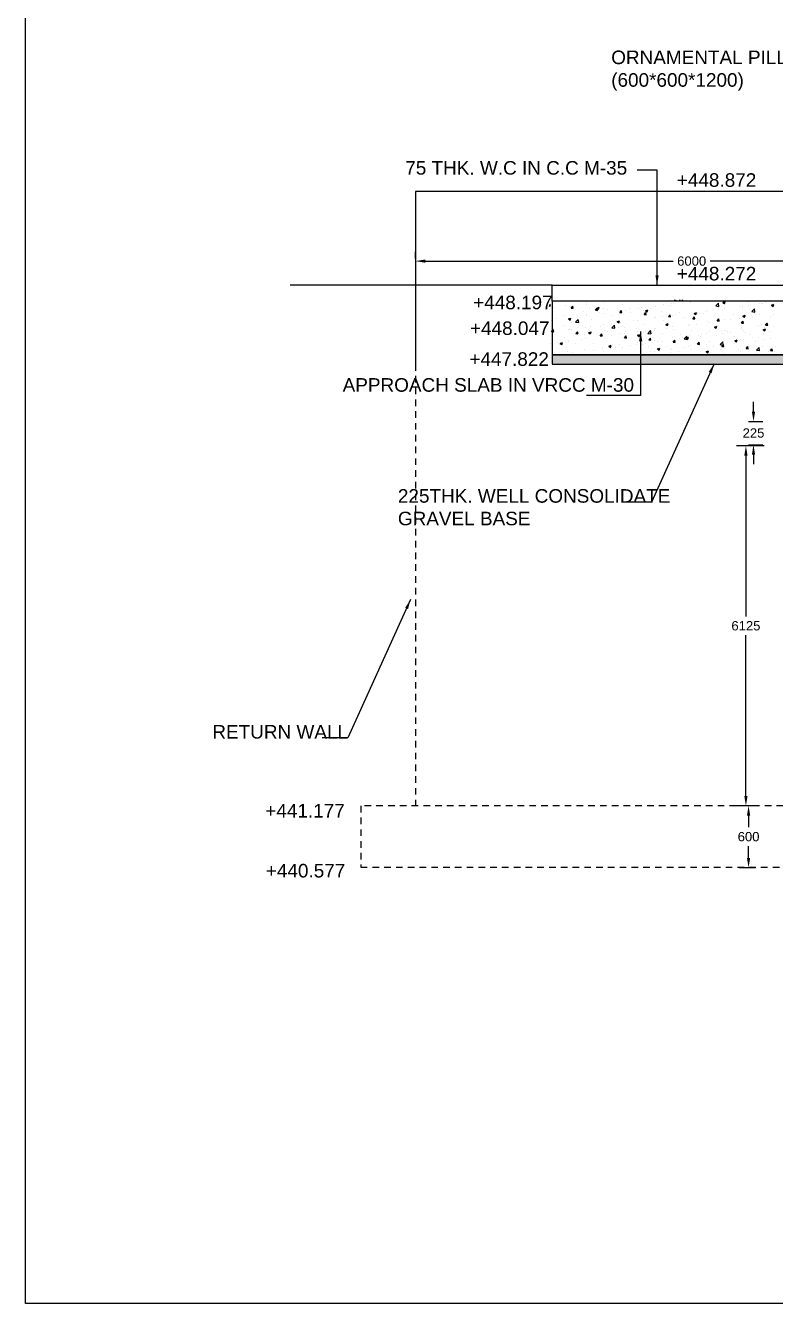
# Model space of a CAD drawing. Header units: metres. Extents: x 323 to 450, y 282 to 479.
# Drawn here: x 323.04 to 337.5, y 282.48 to 307.12 of the extents above; entities that cross this region are included whole.
import ezdxf

# ---------------------------------------------------------------- set-up
doc = ezdxf.new("R2010")
doc.units = ezdxf.units.M
doc.header["$MEASUREMENT"] = 0
doc.linetypes.add('HIDDEN', pattern=[9.525, 6.35, -3.175])
for name, color, linetype in [('DIMENSION', 255, 'Continuous'), ('DRAWING', 7, 'Continuous'), ('HATCH', 7, 'Continuous'), ('TEXT', 255, 'Continuous')]:
    doc.layers.add(name, color=color, linetype=linetype)
doc.styles.get("Standard").update_dxf_attribs({"font": 'arial.ttf'})
doc.dimstyles.get("Standard").update_dxf_attribs({"dimtxt": 0.18, "dimasz": 0.1875, "dimexe": 0.18, "dimexo": 0.0625, "dimgap": 0.09, "dimtad": 0, "dimtih": 1, "dimtoh": 1, "dimdec": 4, "dimzin": 0, "dimdsep": 46, "dimtxsty": 'Standard', "dimcen": 0.09, "dimadec": 0, "dimazin": 0, "dimtfac": 1, "dimtdec": 4, "dimtofl": 0, "dimtmove": 0, "dimatfit": 3, "dimfxl": 1, "dimtolj": 1, "dimtzin": 0, "dimarcsym": 0})

# ---------------------------------------------------------------- blocks, each defined once
blk = doc.blocks.new('*D85')
at = {"layer": 'Defpoints', "color": 0, "ltscale": 0.02, "transparency": 16777216}
for p in [(330.559, 302.577), (330.559, 302.566), (341.211, 302.566)]:
    blk.add_point(p, dxfattribs=at)
at = {"layer": 'DIMENSION', "color": 0, "lineweight": -2, "ltscale": 0.02, "transparency": 16777216}
for p, q in [((330.559, 302.629), (330.559, 302.757)), ((330.747, 302.577), (335.526, 302.577)), ((341.024, 302.577), (336.244, 302.577)), ((341.211, 302.629), (341.211, 302.757))]:
    blk.add_line(p, q, dxfattribs=at)
at = {"layer": 'DIMENSION', "color": 0, "ltscale": 0.02, "transparency": 16777216}
for points in [[(330.747, 302.608), (330.747, 302.546), (330.559, 302.577)], [(341.024, 302.608), (341.024, 302.546), (341.211, 302.577)]]:
    blk.add_solid(points, dxfattribs=at)
at = {"layer": 'DIMENSION', "color": 0, "ltscale": 0.02, "transparency": 16777216, "insert": (335.885, 302.577), "char_height": 0.18, "attachment_point": 5}
blk.add_mtext('\\A1;6000', dxfattribs=at)
blk = doc.blocks.new('*D78')
at = {"layer": 'Defpoints', "color": 0, "ltscale": 0.02, "transparency": 16777216}
for p in [(336.982, 292.076), (337.22, 292.076), (337.177, 290.883)]:
    blk.add_point(p, dxfattribs=at)
at = {"layer": 'DIMENSION', "color": 0, "lineweight": -2, "ltscale": 0.02, "transparency": 16777216}
for p, q in [((337.158, 292.076), (336.802, 292.076)), ((336.982, 291.889), (336.982, 291.662)), ((336.982, 291.071), (336.982, 291.298)), ((337.114, 290.883), (336.802, 290.883))]:
    blk.add_line(p, q, dxfattribs=at)
at = {"layer": 'DIMENSION', "color": 0, "ltscale": 0.02, "transparency": 16777216}
for points in [[(336.951, 291.889), (337.013, 291.889), (336.982, 292.076)], [(336.951, 291.071), (337.013, 291.071), (336.982, 290.883)]]:
    blk.add_solid(points, dxfattribs=at)
at = {"layer": 'DIMENSION', "color": 0, "ltscale": 0.02, "transparency": 16777216, "insert": (336.982, 291.48), "char_height": 0.18, "attachment_point": 5}
blk.add_mtext('\\A1;600', dxfattribs=at)
blk = doc.blocks.new('*D79')
at = {"layer": 'Defpoints', "color": 0, "ltscale": 0.02, "transparency": 16777216}
for p in [(336.931, 299.015), (337.346, 299.015), (336.982, 292.076)]:
    blk.add_point(p, dxfattribs=at)
at = {"layer": 'DIMENSION', "color": 0, "lineweight": -2, "ltscale": 0.02, "transparency": 16777216}
for p, q in [((337.284, 299.015), (336.751, 299.015)), ((336.931, 298.828), (336.931, 295.728)), ((336.931, 292.264), (336.931, 295.364)), ((336.92, 292.076), (336.751, 292.076))]:
    blk.add_line(p, q, dxfattribs=at)
at = {"layer": 'DIMENSION', "color": 0, "ltscale": 0.02, "transparency": 16777216}
for points in [[(336.9, 298.828), (336.962, 298.828), (336.931, 299.015)], [(336.9, 292.264), (336.962, 292.264), (336.931, 292.076)]]:
    blk.add_solid(points, dxfattribs=at)
at = {"layer": 'DIMENSION', "color": 0, "ltscale": 0.02, "transparency": 16777216, "insert": (336.931, 295.546), "char_height": 0.18, "attachment_point": 5}
blk.add_mtext('\\A1;6125', dxfattribs=at)
blk = doc.blocks.new('*D175')
at = {"layer": 'Defpoints', "color": 0, "ltscale": 0.02, "transparency": 16777216}
for p in [(336.918, 299.488), (337.077, 299.488), (336.918, 299.035)]:
    blk.add_point(p, dxfattribs=at)
at = {"layer": 'DIMENSION', "color": 0, "lineweight": -2, "ltscale": 0.02, "transparency": 16777216}
for p, q in [((337.077, 299.676), (337.077, 299.863)), ((336.98, 299.488), (337.257, 299.488)), ((336.98, 299.035), (337.257, 299.035)), ((337.077, 298.848), (337.077, 298.66))]:
    blk.add_line(p, q, dxfattribs=at)
at = {"layer": 'DIMENSION', "color": 0, "ltscale": 0.02, "transparency": 16777216}
for points in [[(337.046, 299.676), (337.108, 299.676), (337.077, 299.488)], [(337.046, 298.848), (337.108, 298.848), (337.077, 299.035)]]:
    blk.add_solid(points, dxfattribs=at)
at = {"layer": 'DIMENSION', "color": 0, "ltscale": 0.02, "transparency": 16777216, "insert": (337.077, 299.262), "char_height": 0.18, "attachment_point": 5}
blk.add_mtext('\\A1;225', dxfattribs=at)

msp = doc.modelspace()

# ---------------------------------------------------------------- hatches: boundary and pattern name
at = {"layer": 'DIMENSION', "ltscale": 0.02}
h = msp.add_hatch(dxfattribs=at)
h.set_pattern_fill('AR-SAND', color=256, scale=0.026131, style=0)
h.set_pattern_definition([(37.5, (-274.186425, -217.111363), (-0.0016460897, 0.0503501457), [0, -0.0397193675, 0, -0.0444229768, 0, -0.0424631396]), (7.5, (-274.186425, -217.11136), (0.046246323, 0.0737459584), [0, -0.0214275535, 0, -0.035799693, 0, -0.0137188605]), (327.5, (-274.218566, -217.111363), (0.081376148, 0.0001478776), [0, -0.0130655814, 0, -0.047036093, 0, -0.0614082327]), (317.5, (-274.218566, -217.11136), (0.078553584, 0.022934683), [0, -0.0065327907, 0, -0.0308347721, 0, -0.0352770698])])
h.paths.add_polyline_path([(333.19395, 300.77296), (333.19395, 300.59042), (340.38714, 300.59042), (340.38714, 300.77296)])

# ---------------------------------------------------------------- linework, layer by layer
msp.add_lwpolyline([(431.69822, 282.48208), (323.04028, 282.48208), (323.04028, 360.03784), (431.69822, 360.03784)], close=True, dxfattribs=at)
at = {"layer": 'DRAWING', "linetype": 'HIDDEN', "ltscale": 0.02}
for p, q in [((337.87629, 292.07628), (329.50341, 292.07628)), ((329.50341, 292.07628), (329.50341, 290.88984)), ((329.50341, 290.88984), (337.87629, 290.88984))]:
    msp.add_line(p, q, dxfattribs=at)
at = {"layer": 'DRAWING', "ltscale": 0.02}
for points in [[(339.7913, 303.91696), (330.55931, 303.91696), (330.55931, 300.59042)], [(333.19288, 302.11263), (328.13965, 302.11263)]]:
    msp.add_lwpolyline(points, dxfattribs=at)
for points in [[(341.21137, 301.80396), (333.19288, 301.80396), (333.19288, 302.11263), (341.21137, 302.11263)], [(333.19395, 300.77296), (341.21137, 300.77296), (341.21137, 301.80396), (333.19395, 301.80396)], [(340.38714, 300.77296), (333.19395, 300.77296), (333.19395, 300.59042), (340.38714, 300.59042)]]:
    msp.add_lwpolyline(points, close=True, dxfattribs=at)
at = {"layer": 'DRAWING', "linetype": 'HIDDEN', "ltscale": 0.02}
msp.add_lwpolyline([(330.55931, 300.59042), (330.55931, 292.07628)], dxfattribs=at)
at = {"layer": 'HATCH', "ltscale": 0.02}
for p, q in [((334.02794, 301.80422), (334.02794, 301.80422)), ((334.93904, 301.79866), (334.93904, 301.79866)), ((335.55011, 301.82774), (335.57749, 301.80928)), ((335.57789, 301.8088), (335.58425, 301.82774)), ((335.65275, 301.82037), (335.65982, 301.82774)), ((335.65275, 301.82037), (335.71085, 301.81136)), ((335.71125, 301.8109), (335.7093, 301.82774)), ((335.75057, 301.79597), (335.75057, 301.79597)), ((335.85961, 301.79296), (335.85961, 301.79296)), ((336.26869, 301.81823), (336.26869, 301.81823)), ((336.48384, 301.77888), (336.52958, 301.79643)), ((336.51674, 301.75648), (336.52998, 301.79596)), ((336.61743, 301.8035), (336.61743, 301.8035)), ((333.13498, 301.73149), (333.16414, 301.74269)), ((333.13498, 301.71395), (333.1509, 301.70321)), ((333.1513, 301.70274), (333.16454, 301.74221)), ((333.19277, 301.64901), (333.19277, 301.64901)), ((333.2044, 301.6958), (333.2044, 301.6958)), ((333.2111, 301.6918), (333.2111, 301.6918)), ((333.45182, 301.72837), (333.45182, 301.72837)), ((333.52818, 301.69501), (333.52818, 301.69501)), ((333.55983, 301.67706), (333.55983, 301.67706)), ((333.56297, 301.67057), (333.59446, 301.7081)), ((333.56297, 301.67057), (333.60202, 301.66715)), ((333.60242, 301.66667), (333.59486, 301.70762)), ((333.79609, 301.60247), (333.79609, 301.60247)), ((333.85608, 301.54656), (333.85608, 301.54656)), ((333.85816, 301.73683), (333.85816, 301.73683)), ((333.8644, 301.78269), (333.8644, 301.78269)), ((333.90857, 301.66233), (333.90857, 301.66233)), ((334.03154, 301.62957), (334.06304, 301.66711)), ((334.03154, 301.62957), (334.07059, 301.62616)), ((334.05725, 301.67281), (334.10299, 301.69037)), ((334.05725, 301.67281), (334.08974, 301.65089)), ((334.07099, 301.62568), (334.06344, 301.66663)), ((334.09014, 301.65042), (334.10339, 301.68989)), ((334.1035, 301.57913), (334.1035, 301.57913)), ((334.17707, 301.66786), (334.17707, 301.66786)), ((334.18952, 301.56834), (334.18952, 301.56834)), ((334.19746, 301.78581), (334.19746, 301.78581)), ((334.2573, 301.64759), (334.2573, 301.64759)), ((334.50011, 301.58858), (334.53161, 301.62611)), ((334.50011, 301.58858), (334.53916, 301.58516)), ((334.51608, 301.63345), (334.51608, 301.63345)), ((334.52494, 301.61434), (334.52494, 301.61434)), ((334.53956, 301.58468), (334.53201, 301.62563)), ((334.55806, 301.73326), (334.55806, 301.73326)), ((334.60604, 301.63286), (334.60604, 301.63286)), ((334.67962, 301.65498), (334.67962, 301.65498)), ((334.71459, 301.58982), (334.71459, 301.58982)), ((334.85491, 301.65616), (334.85491, 301.65616)), ((334.92704, 301.68755), (334.92704, 301.68755)), ((334.95477, 301.61812), (334.95477, 301.61812)), ((334.96868, 301.54759), (335.00018, 301.58512)), ((334.96868, 301.54759), (335.00773, 301.54417)), ((334.99609, 301.62049), (335.04184, 301.63805)), ((334.99609, 301.62049), (335.02859, 301.59857)), ((335.00813, 301.54369), (335.00058, 301.58464)), ((335.02899, 301.5981), (335.04224, 301.63757)), ((335.09557, 301.65522), (335.09557, 301.65522)), ((335.19422, 301.70514), (335.19422, 301.70514)), ((335.30351, 301.60339), (335.30351, 301.60339)), ((335.33961, 301.74187), (335.33961, 301.74187)), ((335.47656, 301.72061), (335.47656, 301.72061)), ((335.50316, 301.7634), (335.50316, 301.7634)), ((335.52963, 301.75114), (335.52963, 301.75114)), ((335.65224, 301.58865), (335.65224, 301.58865)), ((335.85167, 301.57549), (335.85167, 301.57549)), ((335.85754, 301.78601), (335.85754, 301.78601)), ((335.93494, 301.56817), (335.98068, 301.58573)), ((335.93494, 301.56817), (335.96744, 301.54625)), ((335.96784, 301.54578), (335.98108, 301.58525)), ((335.99129, 301.59263), (335.99129, 301.59263)), ((336.00098, 301.57392), (336.00098, 301.57392)), ((336.10703, 301.55739), (336.10703, 301.55739)), ((336.15484, 301.61416), (336.15484, 301.61416)), ((336.19097, 301.62447), (336.19097, 301.62447)), ((336.34971, 301.55918), (336.34971, 301.55918)), ((336.34996, 301.71224), (336.40084, 301.76527)), ((336.34996, 301.71224), (336.40806, 301.70323)), ((336.40846, 301.70277), (336.40124, 301.76481)), ((336.40225, 301.64673), (336.40225, 301.64673)), ((336.48384, 301.77888), (336.51634, 301.75696)), ((336.48802, 301.62279), (336.48802, 301.62279)), ((336.52639, 301.67047), (336.52639, 301.67047)), ((336.81483, 301.70105), (336.81483, 301.70105)), ((336.85636, 301.71229), (336.85636, 301.71229)), ((336.869, 301.68819), (336.869, 301.68819)), ((336.96616, 301.78877), (336.96616, 301.78877)), ((336.97837, 301.72258), (336.97837, 301.72258)), ((337.04716, 301.60411), (337.09805, 301.65714)), ((337.04716, 301.60411), (337.10526, 301.5951)), ((337.10567, 301.59464), (337.09845, 301.65668)), ((337.19567, 301.76127), (337.19567, 301.76127)), ((337.22579, 301.75515), (337.22579, 301.75515)), ((337.24998, 301.75358), (337.24998, 301.75358)), ((337.3149, 301.77403), (337.3149, 301.77403)), ((337.42269, 301.72656), (337.46843, 301.74411)), ((337.42269, 301.72656), (337.45518, 301.70464)), ((337.45558, 301.70416), (337.46883, 301.74364)), ((337.46651, 301.55181), (337.46651, 301.55181)), ((333.18482, 301.43154), (333.18482, 301.43154)), ((333.19066, 301.32824), (333.19066, 301.32824)), ((333.27996, 301.47071), (333.27996, 301.47071)), ((333.41511, 301.53707), (333.41511, 301.53707)), ((333.43262, 301.34324), (333.43262, 301.34324)), ((333.50835, 301.46211), (333.55409, 301.47967)), ((333.50835, 301.46211), (333.54084, 301.44019)), ((333.52024, 301.47754), (333.52024, 301.47754)), ((333.54124, 301.43971), (333.55449, 301.47919)), ((333.57164, 301.39363), (333.57164, 301.39363)), ((333.64774, 301.40026), (333.69863, 301.45329)), ((333.64774, 301.40026), (333.70584, 301.39125)), ((333.69254, 301.52503), (333.69254, 301.52503)), ((333.70625, 301.39079), (333.69903, 301.45283)), ((333.78135, 301.3285), (333.78135, 301.3285)), ((333.84227, 301.30189), (333.84227, 301.30189)), ((333.85021, 301.51936), (333.85021, 301.51936)), ((333.93164, 301.32147), (333.93164, 301.32147)), ((333.95262, 301.45903), (333.95262, 301.45903)), ((334.13009, 301.31377), (334.13009, 301.31377)), ((334.18158, 301.35087), (334.18158, 301.35087)), ((334.33361, 301.52443), (334.33361, 301.52443)), ((334.34422, 301.37579), (334.34422, 301.37579)), ((334.34495, 301.29213), (334.39583, 301.34516)), ((334.40345, 301.28266), (334.39624, 301.3447)), ((334.44719, 301.40979), (334.49294, 301.42735)), ((334.44719, 301.40979), (334.47969, 301.38787)), ((334.48009, 301.38739), (334.49334, 301.42687)), ((334.50776, 301.39732), (334.50776, 301.39732)), ((334.51699, 301.39687), (334.51699, 301.39687)), ((334.75518, 301.42989), (334.75518, 301.42989)), ((334.84697, 301.43869), (334.84697, 301.43869)), ((334.96408, 301.3612), (334.96408, 301.3612)), ((335.16776, 301.48421), (335.16776, 301.48421)), ((335.18627, 301.48767), (335.18627, 301.48767)), ((335.3313, 301.50574), (335.3313, 301.50574)), ((335.34507, 301.4266), (335.34507, 301.4266)), ((335.38604, 301.35747), (335.43178, 301.37503)), ((335.38604, 301.35747), (335.41854, 301.33555)), ((335.41894, 301.33507), (335.43218, 301.37455)), ((335.43726, 301.50659), (335.46875, 301.54412)), ((335.43726, 301.50659), (335.4763, 301.50317)), ((335.4767, 301.50269), (335.46915, 301.54364)), ((335.51375, 301.31619), (335.51375, 301.31619)), ((335.52169, 301.53367), (335.52169, 301.53367)), ((335.57872, 301.53831), (335.57872, 301.53831)), ((335.72605, 301.492), (335.72605, 301.492)), ((335.81944, 301.33497), (335.81944, 301.33497)), ((335.84372, 301.35802), (335.84372, 301.35802)), ((335.90583, 301.4656), (335.93732, 301.50313)), ((335.90583, 301.4656), (335.94487, 301.46218)), ((335.94527, 301.4617), (335.93772, 301.50265)), ((335.98298, 301.3565), (335.98298, 301.3565)), ((336.18303, 301.407), (336.18303, 301.407)), ((336.2304, 301.38907), (336.2304, 301.38907)), ((336.32489, 301.30515), (336.37063, 301.32271)), ((336.32489, 301.30515), (336.35738, 301.28323)), ((336.35778, 301.28275), (336.37103, 301.32223)), ((336.3744, 301.4246), (336.40589, 301.46213)), ((336.3744, 301.4246), (336.41345, 301.42119)), ((336.41384, 301.4207), (336.40629, 301.46165)), ((336.51844, 301.45299), (336.51844, 301.45299)), ((336.64297, 301.44339), (336.64297, 301.44339)), ((336.69845, 301.54445), (336.69845, 301.54445)), ((336.80652, 301.46492), (336.80652, 301.46492)), ((336.84297, 301.38361), (336.87446, 301.42114)), ((336.84297, 301.38361), (336.88202, 301.38019)), ((336.84842, 301.49482), (336.84842, 301.49482)), ((336.87379, 301.51585), (336.91953, 301.53341)), ((336.87379, 301.51585), (336.90628, 301.49393)), ((336.88242, 301.37971), (336.87486, 301.42066)), ((336.90668, 301.49346), (336.91993, 301.53293)), ((337.04718, 301.52971), (337.04718, 301.52971)), ((337.05393, 301.49749), (337.05393, 301.49749)), ((337.17978, 301.32632), (337.17978, 301.32632)), ((337.18772, 301.5438), (337.18772, 301.5438)), ((337.22301, 301.36379), (337.22301, 301.36379)), ((337.31154, 301.34261), (337.34303, 301.38015)), ((337.31154, 301.34261), (337.35059, 301.3392)), ((337.35099, 301.33871), (337.34343, 301.37966)), ((337.39592, 301.51498), (337.39592, 301.51498)), ((337.4582, 301.31568), (337.4582, 301.31568)), ((333.17688, 301.21407), (333.17688, 301.21407)), ((333.18504, 301.22017), (333.21654, 301.25771)), ((333.18504, 301.22017), (333.22409, 301.21676)), ((333.22449, 301.21628), (333.21694, 301.25723)), ((333.22163, 301.27022), (333.22163, 301.27022)), ((333.44015, 301.09962), (333.44015, 301.09962)), ((333.5123, 301.26007), (333.5123, 301.26007)), ((333.52068, 301.26737), (333.52068, 301.26737)), ((333.57036, 301.25549), (333.57036, 301.25549)), ((333.65361, 301.17918), (333.68511, 301.21671)), ((333.65361, 301.17918), (333.69266, 301.17576)), ((333.68422, 301.2889), (333.68422, 301.2889)), ((333.69306, 301.17528), (333.68551, 301.21623)), ((333.75978, 301.06381), (333.75978, 301.06381)), ((333.82113, 301.16501), (333.82113, 301.16501)), ((333.83433, 301.08442), (333.83433, 301.08442)), ((333.89829, 301.19909), (333.94404, 301.21665)), ((333.89829, 301.19909), (333.93079, 301.17717)), ((333.9191, 301.24075), (333.9191, 301.24075)), ((333.93119, 301.17669), (333.94444, 301.21617)), ((334.12219, 301.13818), (334.15368, 301.17572)), ((334.12219, 301.13818), (334.16123, 301.13477)), ((334.16163, 301.13429), (334.15408, 301.17524)), ((334.17236, 301.11813), (334.17236, 301.11813)), ((334.17363, 301.1334), (334.17363, 301.1334)), ((334.20212, 301.23041), (334.20212, 301.23041)), ((334.26783, 301.22602), (334.26783, 301.22602)), ((334.3359, 301.13966), (334.3359, 301.13966)), ((334.34495, 301.29213), (334.40305, 301.28312)), ((334.47882, 301.29903), (334.47882, 301.29903)), ((334.50905, 301.17939), (334.50905, 301.17939)), ((334.5831, 301.29581), (334.5831, 301.29581)), ((334.58332, 301.17223), (334.58332, 301.17223)), ((334.59076, 301.09719), (334.62225, 301.13472)), ((334.59076, 301.09719), (334.6298, 301.09377)), ((334.61657, 301.21128), (334.61657, 301.21128)), ((334.6302, 301.09329), (334.62265, 301.13424)), ((334.82756, 301.2843), (334.82756, 301.2843)), ((334.83714, 301.14677), (334.88288, 301.16433)), ((334.83714, 301.14677), (334.86964, 301.12485)), ((334.83902, 301.22122), (334.83902, 301.22122)), ((334.87004, 301.12437), (334.88328, 301.16385)), ((334.9653, 301.19655), (334.9653, 301.19655)), ((334.9959, 301.22655), (334.9959, 301.22655)), ((335.04216, 301.184), (335.09304, 301.23703)), ((335.04216, 301.184), (335.10026, 301.17499)), ((335.05933, 301.05619), (335.09082, 301.09373)), ((335.05933, 301.05619), (335.09838, 301.05278)), ((335.09877, 301.0523), (335.09122, 301.09325)), ((335.10066, 301.17453), (335.09344, 301.23657)), ((335.15944, 301.24808), (335.15944, 301.24808)), ((335.17629, 301.26957), (335.17629, 301.26957)), ((335.17833, 301.2702), (335.17833, 301.2702)), ((335.31404, 301.18181), (335.31404, 301.18181)), ((335.40686, 301.28065), (335.40686, 301.28065)), ((335.5058, 301.09872), (335.5058, 301.09872)), ((335.52503, 301.25483), (335.52503, 301.25483)), ((335.64758, 301.07731), (335.64758, 301.07731)), ((335.66277, 301.16708), (335.66277, 301.16708)), ((335.69908, 301.10221), (335.69908, 301.10221)), ((335.73936, 301.07587), (335.79024, 301.1289)), ((335.73936, 301.07587), (335.79746, 301.06686)), ((335.77599, 301.09445), (335.82173, 301.11201)), ((335.77599, 301.09445), (335.80848, 301.07253)), ((335.79786, 301.0664), (335.79065, 301.12844)), ((335.80888, 301.07205), (335.82213, 301.11153)), ((335.81112, 301.09884), (335.81112, 301.09884)), ((335.83578, 301.14054), (335.83578, 301.14054)), ((335.87376, 301.2401), (335.87376, 301.2401)), ((336.01151, 301.15234), (336.01151, 301.15234)), ((336.05854, 301.13141), (336.05854, 301.13141)), ((336.08006, 301.1676), (336.08006, 301.1676)), ((336.17508, 301.18952), (336.17508, 301.18952)), ((336.2225, 301.22536), (336.2225, 301.22536)), ((336.36024, 301.13761), (336.36024, 301.13761)), ((336.46105, 301.233), (336.46105, 301.233)), ((336.47112, 301.18573), (336.47112, 301.18573)), ((336.5105, 301.23552), (336.5105, 301.23552)), ((336.57123, 301.21063), (336.57123, 301.21063)), ((336.61758, 301.08956), (336.61758, 301.08956)), ((336.63466, 301.20726), (336.63466, 301.20726)), ((336.70898, 301.12288), (336.70898, 301.12288)), ((336.71483, 301.04213), (336.76058, 301.05969)), ((336.74773, 301.01973), (336.76098, 301.05921)), ((336.83253, 301.05987), (336.83253, 301.05987)), ((336.84048, 301.27734), (336.84048, 301.27734)), ((336.84203, 301.2984), (336.84203, 301.2984)), ((336.88208, 301.23983), (336.88208, 301.23983)), ((336.91997, 301.19589), (336.91997, 301.19589)), ((336.99856, 301.15496), (336.99856, 301.15496)), ((337.05771, 301.10814), (337.05771, 301.10814)), ((337.17184, 301.10885), (337.17184, 301.10885)), ((337.26373, 301.25283), (337.30948, 301.27039)), ((337.26373, 301.25283), (337.29623, 301.23091)), ((337.2687, 301.18116), (337.2687, 301.18116)), ((337.28634, 301.05802), (337.28634, 301.05802)), ((337.29466, 301.29415), (337.29466, 301.29415)), ((337.29663, 301.23043), (337.30988, 301.26991)), ((337.37955, 301.22036), (337.37955, 301.22036)), ((337.40645, 301.09341), (337.40645, 301.09341)), ((333.16893, 300.9966), (333.16893, 300.9966)), ((333.30265, 301.01117), (333.30265, 301.01117)), ((333.34882, 301.00971), (333.34882, 301.00971)), ((333.34939, 300.98838), (333.39514, 301.00594)), ((333.34939, 300.98838), (333.38189, 300.96647)), ((333.38229, 300.96599), (333.39554, 301.00547)), ((333.49641, 300.82512), (333.49641, 300.82512)), ((333.50435, 301.04259), (333.50435, 301.04259)), ((333.51236, 301.03124), (333.51236, 301.03124)), ((333.65138, 300.99644), (333.65138, 300.99644)), ((333.82638, 300.86694), (333.82638, 300.86694)), ((334.00012, 300.9817), (334.00012, 300.9817)), ((334.0005, 300.86047), (334.0005, 300.86047)), ((334.16404, 300.882), (334.16404, 300.882)), ((334.16569, 300.91592), (334.16569, 300.91592)), ((334.17515, 300.84062), (334.17515, 300.84062)), ((334.28824, 300.93606), (334.33398, 300.95362)), ((334.28824, 300.93606), (334.32074, 300.91415)), ((334.32114, 300.91367), (334.33438, 300.95315)), ((334.34885, 300.96697), (334.34885, 300.96697)), ((334.41146, 300.91457), (334.41146, 300.91457)), ((334.50111, 300.96192), (334.50111, 300.96192)), ((334.55613, 300.90602), (334.55613, 300.90602)), ((334.69759, 300.95223), (334.69759, 300.95223)), ((334.82404, 300.96889), (334.82404, 300.96889)), ((334.83108, 301.00374), (334.83108, 301.00374)), ((334.93711, 300.97141), (334.93711, 300.97141)), ((334.98758, 300.99042), (334.98758, 300.99042)), ((335.04632, 300.9375), (335.04632, 300.9375)), ((335.09365, 300.82798), (335.09365, 300.82798)), ((335.16244, 300.83525), (335.16244, 300.83525)), ((335.17039, 301.05272), (335.17039, 301.05272)), ((335.22709, 300.88374), (335.27283, 300.9013)), ((335.22709, 300.88374), (335.25958, 300.86183)), ((335.235, 301.02299), (335.235, 301.02299)), ((335.25998, 300.86135), (335.27323, 300.90083)), ((335.3181, 301.03681), (335.3181, 301.03681)), ((335.39506, 300.92276), (335.39506, 300.92276)), ((335.47463, 300.89337), (335.47463, 300.89337)), ((335.47572, 300.81965), (335.47572, 300.81965)), ((335.49786, 300.88125), (335.49786, 300.88125)), ((335.5279, 301.0152), (335.55939, 301.05273)), ((335.5279, 301.0152), (335.56695, 301.01178)), ((335.56735, 301.0113), (335.55979, 301.05225)), ((335.63926, 300.84118), (335.63926, 300.84118)), ((335.74379, 300.90803), (335.74379, 300.90803)), ((335.82783, 300.92307), (335.82783, 300.92307)), ((335.85561, 300.95877), (335.85561, 300.95877)), ((335.88668, 300.87375), (335.88668, 300.87375)), ((335.99647, 300.9742), (336.02796, 301.01174)), ((335.99647, 300.9742), (336.03552, 300.97079)), ((336.03592, 300.97031), (336.02836, 301.01126)), ((336.09253, 300.89329), (336.09253, 300.89329)), ((336.16593, 300.83143), (336.21168, 300.84898)), ((336.16593, 300.83143), (336.19843, 300.80951)), ((336.16714, 300.97205), (336.16714, 300.97205)), ((336.19883, 300.80903), (336.21208, 300.84851)), ((336.2366, 301.02417), (336.2366, 301.02417)), ((336.29926, 300.92807), (336.29926, 300.92807)), ((336.43657, 300.96774), (336.48745, 301.02077)), ((336.43657, 300.96774), (336.49467, 300.95873)), ((336.44126, 300.87856), (336.44126, 300.87856)), ((336.4628, 300.9496), (336.4628, 300.9496)), ((336.46504, 300.93321), (336.49653, 300.97074)), ((336.46504, 300.93321), (336.50409, 300.92979)), ((336.49507, 300.95827), (336.48785, 301.02031)), ((336.50449, 300.92931), (336.49693, 300.97026)), ((336.50256, 301.01805), (336.50256, 301.01805)), ((336.71022, 300.98217), (336.71022, 300.98217)), ((336.71483, 301.04213), (336.74733, 301.02021)), ((336.79, 300.86382), (336.79, 300.86382)), ((336.82459, 300.8424), (336.82459, 300.8424)), ((336.86707, 300.86094), (336.86707, 300.86094)), ((336.93361, 300.89222), (336.96511, 300.92975)), ((336.93361, 300.89222), (336.97266, 300.8888)), ((336.97306, 300.88832), (336.9655, 300.92927)), ((337.1228, 301.03649), (337.1228, 301.03649)), ((337.13377, 300.85961), (337.18466, 300.91264)), ((337.13377, 300.85961), (337.19187, 300.8506)), ((337.13873, 300.84909), (337.13873, 300.84909)), ((337.16389, 300.89138), (337.16389, 300.89138)), ((337.19228, 300.85014), (337.18506, 300.91218)), ((337.24806, 300.92634), (337.24806, 300.92634)), ((337.3619, 300.83293), (337.3619, 300.83293)), ((337.40218, 300.85122), (337.43368, 300.88875)), ((337.40218, 300.85122), (337.44123, 300.8478)), ((337.44163, 300.84732), (337.43408, 300.88827)), ((337.48747, 300.83436), (337.48747, 300.83436)), ((337.49931, 300.93738), (337.49931, 300.93738)), ((333.58792, 300.80615), (333.58792, 300.80615)), ((336.49461, 300.80058), (336.49461, 300.80058)), ((337.11448, 300.80036), (337.11448, 300.80036))]:
    msp.add_line(p, q, dxfattribs=at)

# ---------------------------------------------------------------- texts
at = {"layer": 'DIMENSION', "insert": (329.15454, 300.32043), "char_height": 0.2613116, "width": 5.792516, "attachment_point": 1}
msp.add_mtext('APPROACH SLAB IN VRCC M-30 ', dxfattribs=at)
at = {"layer": 'TEXT', "attachment_point": 1}
for s, insert, char_height, width in [('ORNAMENTAL PILLASTER\\P(600*600*1200)', (334.33352, 306.63577), 0.2613116, 4.6765438), ('75 THK. W.C IN C.C M-35', (330.36199, 304.50533), 0.2613116, 4.6765438), ('+448.872', (335.5982, 304.27062), 0.261312, 1.5207517), ('+448.272', (335.5982, 302.46629), 0.261312, 1.5207517), ('+448.197', (331.67119, 301.91096), 0.261312, 1.5207517), ('+448.047', (331.61062, 301.41445), 0.261312, 1.5207517), ('+447.822', (331.59892, 300.81876), 0.261312, 1.5207517), ('225THK. WELL CONSOLIDATE GRAVEL BASE', (330.2201, 298.18082), 0.2613116, 5.4843989), ('RETURN WALL', (326.64215, 293.63353), 0.2613116, 5.4843989), ('+441.177', (327.6632, 292.11156), 0.261312, 1.5207517), ('+440.577', (327.67337, 290.95554), 0.261312, 1.5207517)]:
    msp.add_mtext(s, dxfattribs=dict(at, insert=insert, char_height=char_height, width=width))

# ---------------------------------------------------------------- dimensions: what is measured, and where the dimension line sits
at = {"layer": 'DIMENSION', "ltscale": 0.02}
dim = msp.add_linear_dim(base=(330.55931, 302.57713), p1=(341.21137, 302.56605), p2=(330.55931, 302.56605), text='6000', dimstyle='Standard', dxfattribs=at)
dim.commit()
dim.dimension.update_dxf_attribs({"geometry": '*D85', "text_midpoint": (335.88534, 302.57713)})
for base, p1, p2, text, picture, middle in [((337.07683, 299.48836), (336.91752, 299.03545), (336.91752, 299.48836), '225', '*D175', (337.07683, 299.2619)), ((336.93105, 299.01513), (336.982, 292.07628), (337.34649, 299.01513), '6125', '*D79', (336.93105, 295.5457)), ((336.982, 292.07628), (337.17673, 290.88316), (337.22001, 292.07628), '600', '*D78', (336.982, 291.47972))]:
    dim = msp.add_linear_dim(base=base, p1=p1, p2=p2, angle=90, text=text, dimstyle='Standard', dxfattribs=at)
    dim.commit()
    dim.dimension.update_dxf_attribs({"geometry": picture, "text_midpoint": middle})

# ---------------------------------------------------------------- leaders
for points in [[(335.21715, 302.1138), (335.21715, 304.32952), (334.83097, 304.32952)], [(334.90109, 301.21894), (334.90109, 299.9863), (333.85484, 299.9863)], [(336.31899, 300.5989), (335.11177, 297.93265), (334.61547, 297.93265)], [(330.46441, 296.0516), (329.25719, 293.38536), (328.7609, 293.38536)]]:
    msp.add_leader(points, dimstyle='Standard', override={"dimgap": 0.09, "dimtad": 0}, dxfattribs=at)

doc.saveas('drawing.dxf')
